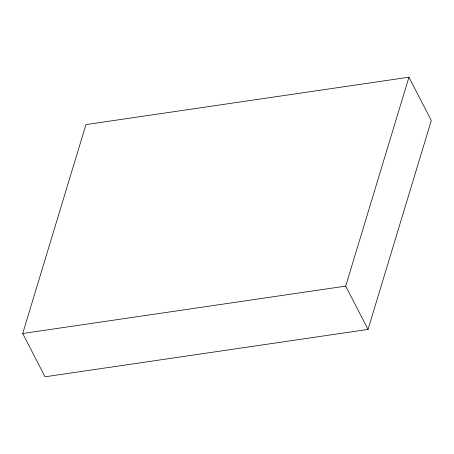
<?xml version="1.0" encoding="UTF-8"?>
<svg xmlns="http://www.w3.org/2000/svg" width="454" height="454" viewBox="0 0 454 454"><rect width="100%" height="100%" fill="white"/><g stroke="black" fill="none" stroke-linecap="round" stroke-linejoin="round"><path stroke-width="0.68" d="M22.7 333.503L85.959 124.589L408.952 77.203L431.3 120.497L368.041 329.411L45.048 376.797L22.7 333.503L345.698 286.116L408.952 77.203M345.698 286.116L368.041 329.411"/></g></svg>
